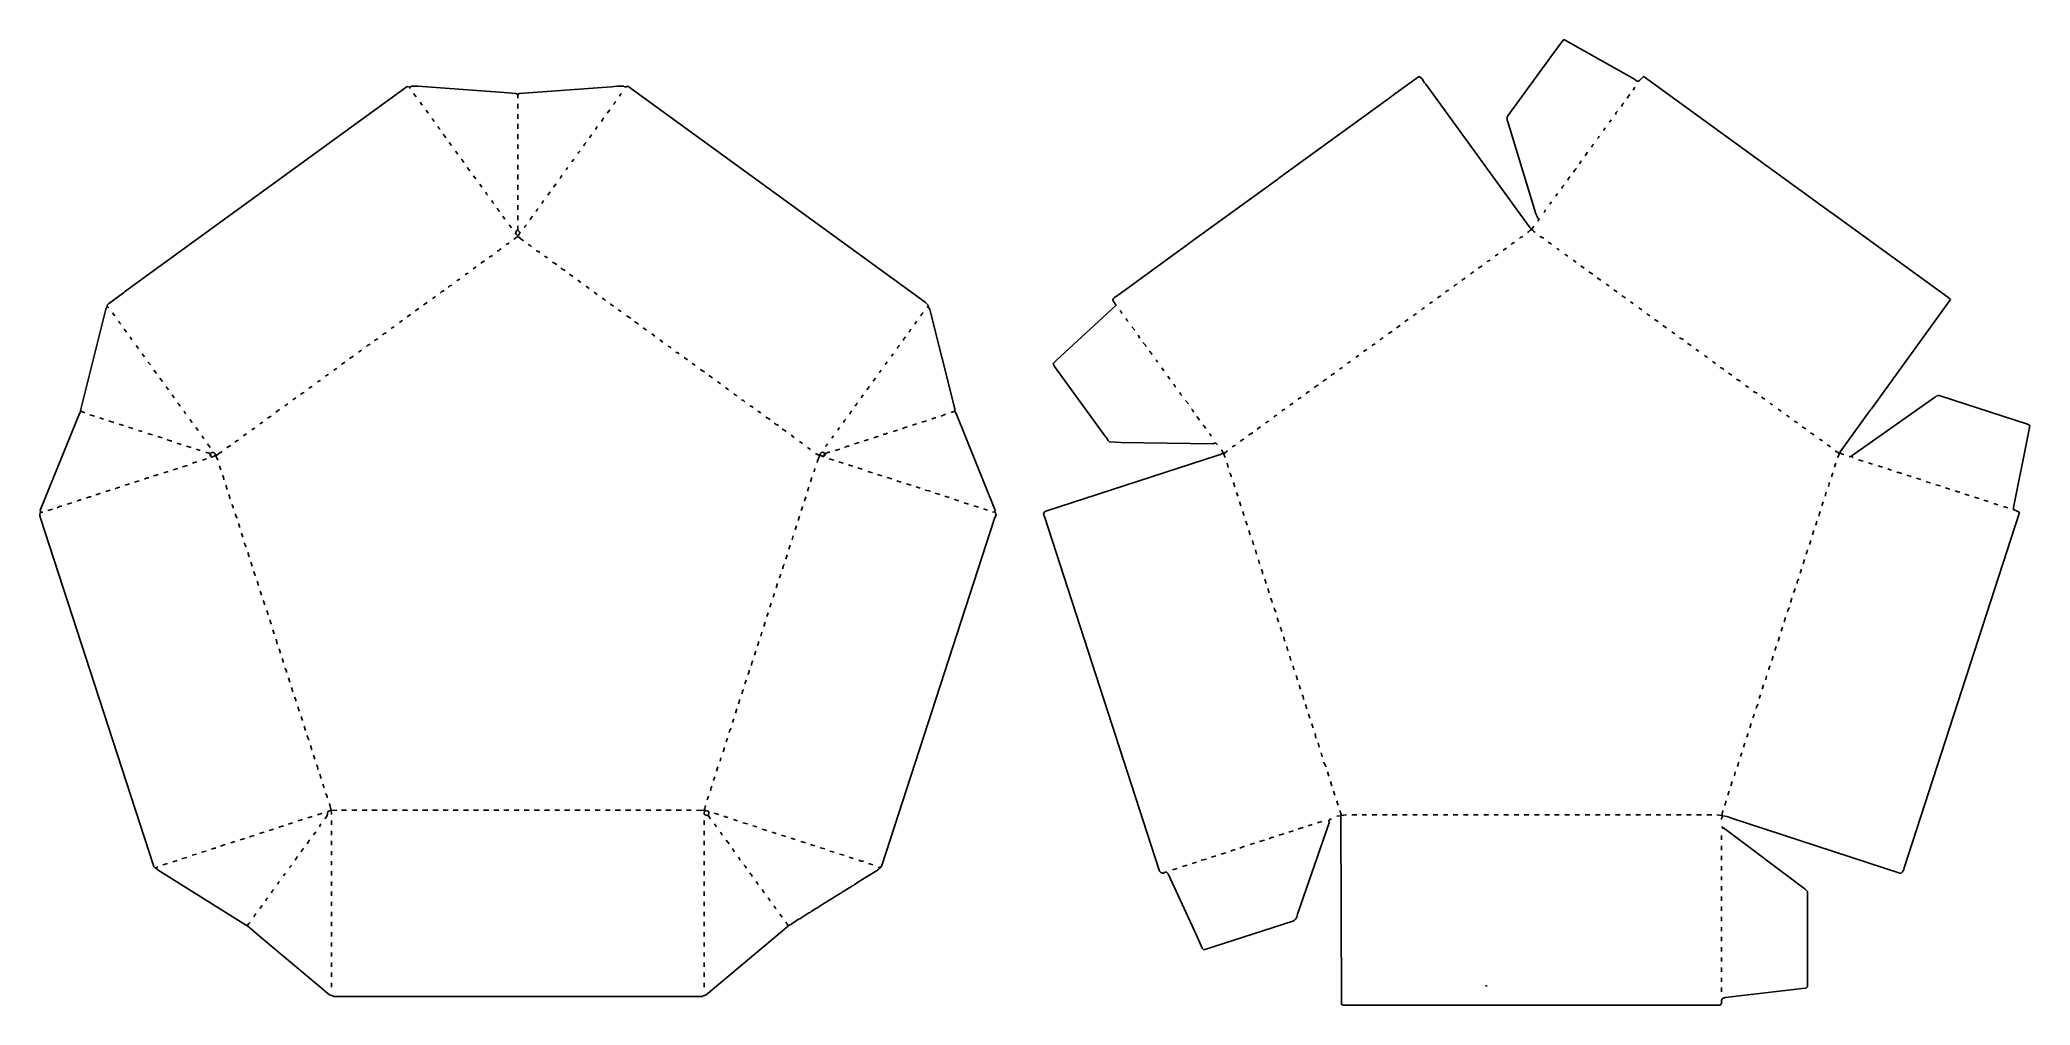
# Model space of a CAD drawing. Extents: x 536 to 5173, y 264 to 2512.
import ezdxf

# ---------------------------------------------------------------- set-up
doc = ezdxf.new("R2010")
doc.units = 0
doc.layers.get('0').update_dxf_attribs({"linetype": 'CONTINUOUS'})

msp = doc.modelspace()

# ---------------------------------------------------------------- linework, layer by layer
at = {"color": 7, "linetype": 'CONTINUOUS'}
for points in [[(4724, 1539), (4725.3, 1541.9, 0.074605), (4729, 1549), (4730, 1550), (4730.35, 1552.91), (4799, 1647, -0.150174), (4802, 1651), (4803, 1653), (4987, 1907), (4981, 1913), (4717.82, 2103.76), (4699.18, 2117.24), (4273.9, 2425.8), (4272, 2426.5), (4265.2, 2419.9), (4263, 2417, -0.4038), (4253.1, 2419.2), (4251.1, 2420.2), (4088, 2512), (4086, 2512), (4085, 2511), (4062.2, 2480.9), (3956.2, 2334.9, 0.293087), (3956.35, 2321.09), (4021.7, 2106.9, 0.069615), (4028, 2094)], [(3280, 1569), (3276, 1573), (3273, 1573), (3271.1, 1571.8), (3270, 1571), (3054.98, 1574.52), (3028, 1576), (3025, 1579, 0.077513), (3019.76, 1586.82), (2900.24, 1751.18, -0.128361), (2897, 1758), (2904, 1765), (3043, 1893), (3043, 1895), (3037.76, 1902.82), (3035.6, 1906.3, -0.141785), (3046, 1916), (3212, 2037, 0.150174), (3216, 2040), (3420.1, 2187.8, 0.118981), (3423, 2190), (3684.9, 2380.2, -0.103766), (3688, 2382), (3695.9, 2388.2, -0.103766), (3699, 2390), (3701, 2392), (3748, 2426), (3751, 2426), (3757, 2420, 0.077513), (3762.24, 2412.18), (3764.76, 2408.82), (4007.24, 2075.2), (4011, 2071), (4012, 2071, 0.108858), (4020, 2063)], [(2490, 586), (2492, 584), (2494, 584), (2497, 588), (2497.8, 589.1), (2760.7, 1397.1), (2764, 1406, 0.141693), (2761, 1413), (2762, 1417), (2761.3, 1418.1), (2670.77, 1641.85), (2668, 1647), (2667.58, 1652.94), (2665.65, 1660.91), (2665.35, 1662.09), (2609.8, 1883.9), (2606, 1891), (2606, 1894), (2599, 1901), (1906, 2404), (1903.9, 2403.2, -0.374448), (1897, 2404), (1882, 2404), (1868.03, 2402.54), (1653, 2387), (1650, 2385), (1647.15, 2386.23), (1644.89, 2387.15), (1618.03, 2389.46), (1417, 2404), (1402, 2404), (1400.1, 2402.8), (1399, 2402), (1392, 2403), (734, 1925), (731, 1923), (696, 1897), (693.35, 1893.91), (693, 1891), (692.7, 1889.1), (690, 1885), (631.65, 1652.09), (631, 1651), (631.8, 1647.9), (632, 1647), (629, 1642), (537.8, 1418.1), (537, 1417), (537.7, 1413.9), (538, 1412), (537.2, 1409.9, 0.23144), (538.3, 1398.1), (801.4, 589.2, 0.239425), (807, 583), (811.82, 578.76), (1015.85, 450.77), (1020, 449), (1047.8, 424.75), (1211.09, 288.35), (1213.91, 287.65), (1221, 284), (2079, 284, -0.125315), (2089, 288), (2271, 441, -0.083767), (2276, 445, 0.150174), (2279, 449, 0.118843), (2288.1, 453.8), (2304, 464, 0.129316), (2309.1, 466.8), (2328, 479, 0.129316), (2333.1, 481.8), (2344, 489, 0.129316), (2349.1, 491.8), (2365, 502, 0.212214), (2368, 504, 0.129316), (2373.1, 506.8), (2384.1, 513.8, 0.089283), (2389, 517), (2400.9, 524.2, 0.071864), (2408, 529, 0.129316), (2413.1, 531.8), (2421.9, 537.2, 0.071864), (2429, 542, 0.129316), (2434.1, 544.8), (2445.1, 551.8, 0.089283), (2450, 555), (2485.1, 576.8, 0.117573), (2493, 584)], [(1873, 2361), (1874.2, 2362.9, -0.125445), (1878, 2368)], [(4221, 2357, -0.142256), (4226, 2365)], [(4234, 2376, -0.086358), (4241, 2385)], [(1845, 2322), (1848, 2327, -0.212214), (1850, 2330)], [(4207, 2338, -0.173281), (4212, 2346)], [(1469, 2303, -0.113512), (1464, 2310)], [(1482, 2284, 0.079216), (1476, 2292)], [(1804, 2265, -0.173281), (1809, 2273)], [(1817, 2284), (1818.2, 2285.9, -0.125445), (1822, 2291)], [(1831, 2303), (1833.2, 2306.9, 0.103766), (1835, 2310)], [(4165, 2282, 0.084647), (4169, 2288)], [(1524, 2226, 0.122512), (1518, 2234)], [(1790, 2247, -0.17611), (1795, 2253)], [(4151, 2262), (4152.2, 2263.9, -0.125445), (4156, 2269)], [(1748, 2189), (1749.2, 2190.9, -0.125445), (1753, 2196)], [(1762, 2209), (1763, 2211, 0.162278), (1766, 2215)], [(4096, 2185, -0.173281), (4101, 2193)], [(4109, 2204, -0.086358), (4116, 2213)], [(1580, 2150, -0.113512), (1575, 2157)], [(1594, 2131, -0.113512), (1589, 2138)], [(1706, 2131), (1708, 2135, 0.184026), (1710, 2138)], [(4082, 2166, -0.186446), (4087, 2174)], [(1607, 2112, 0.079216), (1601, 2120)], [(1679, 2093, -0.186446), (1684, 2101)], [(1692, 2112), (1693.2, 2113.9, -0.141349), (1697, 2119)], [(4026, 2090, 0.120666), (4028, 2094), (4030, 2096)], [(4040, 2110, 0.084647), (4044, 2116)], [(1641, 2047, -0.070414), (1650, 2054), (1650, 2056, 0.136482), (1655, 2063), (1650, 2069), (1650, 2079)], [(1665, 2075, -0.17611), (1670, 2081)], [(3983, 2049, -0.154528), (3991, 2054)], [(4002, 2063), (4004.1, 2064.8, 0.063415), (4011, 2071)], [(1602, 2020, 0.137666), (1608.1, 2023.7), (1611, 2025)], [(1623, 2035), (1626, 2037, 0.120666), (1630, 2039)], [(1682, 2030, 0.16226), (1674, 2035)], [(1701, 2017), (1697.85, 2018.77, 0.108522), (1693, 2021)], [(3908, 1995, -0.074103), (3915, 1999)], [(3964, 2035, -0.154528), (3972, 2040)], [(4076, 2023, -0.09779), (4070, 2027)], [(1508, 1951, -0.080376), (1515, 1955)], [(1527, 1965, -0.074103), (1534, 1969)], [(1760, 1975, -0.114473), (1750, 1981)], [(3869, 1966, -0.072465), (3877, 1972)], [(3887, 1980), (3891.1, 1982.8, 0.089283), (3896, 1986)], [(1469, 1922, -0.144236), (1478, 1928)], [(1488, 1936, -0.154528), (1496, 1941)], [(1854, 1905, 0.16226), (1846, 1910)], [(3811, 1924, -0.167313), (3819, 1929)], [(3830, 1938), (3833, 1940, -0.216752), (3838, 1943)], [(4192, 1938, 0.113512), (4185, 1943)], [(725, 1850, -0.113512), (720, 1857)], [(1374, 1854), (1377, 1856, -0.120666), (1381, 1858)], [(1931, 1850, -0.071762), (1922, 1856)], [(2575, 1850), (2576, 1853, 0.162278), (2579, 1857)], [(2588, 1869), (2591.8, 1874.1, -0.118981), (2594, 1877)], [(2603, 1889, -0.184026), (2606, 1891)], [(3058, 1875, -0.113512), (3053, 1882)], [(3072, 1856, -0.182228), (3067, 1863)], [(3716, 1855), (3717, 1856), (3721.1, 1858.8, 0.118981), (3724, 1861)], [(3736, 1870, -0.074103), (3743, 1874)], [(3755, 1884), (3756, 1884), (3758, 1886, -0.120666), (3762, 1888)], [(738, 1831, 0.079216), (732, 1839)], [(751, 1813, 0.113512), (746, 1820)], [(1316, 1811, -0.154528), (1324, 1816)], [(1335, 1825, -0.112713), (1343, 1830)], [(1355, 1840), (1357, 1841, -0.15463), (1362, 1844)], [(2548, 1812, -0.173281), (2553, 1820)], [(2561, 1831), (2562.2, 1832.9, -0.125445), (2566, 1838)], [(3658, 1813), (3661, 1815, -0.216752), (3666, 1818)], [(3677, 1827, -0.106997), (3687, 1833)], [(1297, 1798), (1300, 1800, -0.079147), (1306, 1803)], [(2007, 1794, 0.113512), (2000, 1799)], [(2026, 1781), (2022.85, 1782.77, 0.108522), (2018, 1785)], [(2534, 1793, -0.173281), (2539, 1801)], [(3113, 1798, 0.128393), (3106, 1807)], [(3127, 1779, 0.079216), (3121, 1787)], [(3140, 1761, 0.09779), (3136, 1767)], [(3583, 1759, -0.074103), (3590, 1763)], [(1183, 1715, -0.080376), (1190, 1719)], [(1202, 1729), (1205, 1731, -0.120666), (1209, 1733)], [(2492, 1737, 0.084647), (2496, 1743)], [(3525, 1716, -0.144236), (3534, 1722)], [(3544, 1730, -0.115932), (3549.9, 1734.2), (3552, 1736)], [(3564, 1745, -0.074103), (3571, 1749)], [(4459, 1744, 0.16226), (4451, 1749)], [(1144, 1686, -0.154528), (1152, 1691)], [(1163, 1700, -0.154528), (1171, 1705)], [(2179, 1669, 0.16226), (2171, 1674)], [(3183, 1703, -0.113512), (3178, 1710)], [(3197, 1684, -0.182228), (3192, 1691)], [(3486, 1688, -0.154528), (3494, 1693)], [(3505, 1702, -0.106997), (3515, 1708)], [(4757, 1542), (4758, 1544), (4950, 1679), (4952, 1680, -0.114561), (4956.9, 1683.2), (4958, 1684), (4962, 1684), (4963.1, 1683.3), (5166.85, 1616.77), (5172, 1614)], [(685, 1629, -0.079147), (676, 1632)], [(709, 1621), (706.9, 1621.7, 0.069968), (697, 1624)], [(863, 1659, 0.079216), (857, 1667)], [(876, 1641, 0.09779), (872, 1647)], [(2198, 1656), (2194.85, 1657.77, 0.108522), (2190, 1660)], [(2409, 1621, -0.173281), (2414, 1629)], [(2423, 1640, -0.173281), (2428, 1648)], [(2436, 1659), (2437.2, 1660.9, -0.125445), (2441, 1666)], [(2614, 1629, -0.109251), (2624, 1632)], [(3224, 1645, 0.133012), (3219.8, 1651.9), (3219, 1653)], [(3238, 1626, 0.128393), (3231, 1635)], [(3392, 1620, -0.074103), (3399, 1624)], [(3411, 1634, -0.074103), (3418, 1638)], [(3430, 1648), (3433, 1650, -0.120666), (3437, 1652)], [(4573, 1662, -0.09779), (4567, 1666)], [(4631, 1619, 0.16226), (4623, 1624)], [(844, 1578, -0.138732), (833, 1581)], [(919, 1583, -0.113512), (914, 1590)], [(991, 1575, -0.154528), (999, 1580)], [(1030, 1604), (1033, 1606, -0.120666), (1037, 1608)], [(2257, 1614, -0.114473), (2247, 1620)], [(2457, 1578, -0.084895), (2467, 1581)], [(2479, 1585, -0.125359), (2490, 1588)], [(2501, 1593, 0.098611), (2511, 1596)], [(2546, 1606, -0.168817), (2557, 1610)], [(3252, 1607, 0.079216), (3246, 1615)], [(3265, 1589, 0.09779), (3261, 1595)], [(3333, 1577, -0.112713), (3341, 1582)], [(4456, 705, -0.065022), (4476.9, 699.7), (4872, 571, 0.226907), (4879.7, 584.1), (5148, 1411), (5142.69, 1414.54), (5135.8, 1417.6), (5134, 1418), (5134, 1423), (5168.38, 1592.92), (5172, 1614), (5173, 1615)], [(910, 1556, -0.079147), (901, 1559)], [(923, 1551, -0.098611), (933, 1548), (934, 1547, -0.205258), (935, 1543), (935, 1542), (937, 1540, -0.068487), (946, 1544), (947.9, 1544.3), (956, 1550), (957, 1551, 0.120666), (961, 1553)], [(951, 1533), (948.77, 1538.85), (947.23, 1541.15, -0.092595), (946, 1544, 0.724709), (933, 1548)], [(972, 1562), (975, 1564, -0.079147), (981, 1567)], [(2366, 1547, -0.340414), (2363, 1542), (2362, 1541), (2357.15, 1543.23), (2354, 1545), (2353, 1544), (2343, 1549)], [(2347, 1528, -0.093976), (2352.7, 1542.1), (2353, 1544), (2354, 1545, -0.595456), (2362, 1551), (2365, 1549), (2368, 1549, -0.085094), (2377, 1552)], [(2367, 1565, 0.084647), (2371, 1571)], [(2411, 1562, -0.217001), (2422, 1566)], [(3303, 1555), (3295.9, 1549.3), (3294, 1549), (3293, 1550), (3289, 1548, -0.106563), (3278.9, 1544.3), (2880.1, 1414.7, 0.516599), (2876.7, 1401.9), (3144.3, 578.1, 0.617925), (3158, 574), (3161, 574), (3165, 570), (3229.8, 428.9), (3230.8, 426.9), (3244, 397), (3248, 393), (3455.1, 459.7, 0.286382), (3465.3, 472.9), (3466.3, 475.9), (3540, 689), (3539.5, 694, -0.144944), (3545, 698)], [(3298, 1539), (3294, 1549), (3293, 1550, 0.079116), (3289, 1557)], [(4739, 1546), (4735.15, 1547.23), (4732.85, 1548.77, 0.092595), (4730, 1550), (4729, 1549), (4719, 1555)], [(4761, 1539), (4757, 1542, -0.139258), (4751, 1542)], [(780, 1489, -0.109251), (790, 1492)], [(801, 1497, 0.138732), (812, 1500)], [(965, 1487, 0.138732), (962, 1498)], [(2521, 1490, -0.100044), (2510, 1493)], [(3312, 1494, 0.188499), (3308, 1504)], [(4829, 1517, -0.084719), (4819, 1520)], [(4850, 1510, -0.079147), (4841, 1513)], [(4874, 1502), (4871.9, 1502.7, 0.069968), (4862, 1505)], [(623, 1438, -0.109251), (633, 1441)], [(645, 1445, -0.125359), (656, 1448)], [(667, 1453, 0.084719), (677, 1456)], [(712, 1466, -0.168817), (723, 1470)], [(2318, 1438, -0.084719), (2321, 1448)], [(2587, 1468, -0.079147), (2578, 1471)], [(2677, 1439, -0.084719), (2667, 1442)], [(4703, 1472), (4703.7, 1475.1, 0.081399), (4705, 1481)], [(4986, 1466, -0.084719), (4976, 1469)], [(5009, 1459, -0.138732), (4998, 1462)], [(577, 1422, -0.217001), (588, 1426)], [(987, 1421, 0.079147), (984, 1430)], [(996, 1398, -0.126966), (992, 1408)], [(2310, 1416, 0.085094), (2313, 1425)], [(2744, 1417, -0.079147), (2735, 1420)], [(3334, 1427, 0.079147), (3331, 1436)], [(3342, 1404, -0.109251), (3339, 1414)], [(4681, 1403, -0.112445), (4684, 1414)], [(2296, 1371, -0.079147), (2299, 1380)], [(4659, 1337, -0.079147), (4662, 1346)], [(4673, 1382, 0.085094), (4676, 1391)], [(1017, 1331), (1015.7, 1333.9, 0.121479), (1012, 1341)], [(4651, 1314, 0.084895), (4654, 1324)], [(1038, 1264, 0.126706), (1034, 1274)], [(2259, 1259, 0.085094), (2262, 1268)], [(2267, 1280, -0.207396), (2271, 1291)], [(3385, 1268, 0.138732), (3382, 1279)], [(4630, 1246, -0.207396), (4634, 1257)], [(1060, 1196, 0.084719), (1057, 1206)], [(2245, 1214, -0.079147), (2248, 1223)], [(3407, 1202, 0.126706), (3403, 1212)], [(4622, 1225, 0.085094), (4625, 1234)], [(2237, 1191, 0.085094), (2240, 1200)], [(3416, 1179, -0.126966), (3412, 1189)], [(4608, 1180, -0.142815), (4612, 1190)], [(1082, 1129, 0.079147), (1079, 1138)], [(3429, 1134, 0.098611), (3426, 1144)], [(3437, 1112, -0.109251), (3434, 1122)], [(4578, 1090, 0.085094), (4581, 1099)], [(1111, 1039, 0.188499), (1107, 1049)], [(2186, 1034, 0.109251), (2189, 1044)], [(2194, 1055, -0.112445), (2197, 1066)], [(3458, 1045), (3457.3, 1048.1, -0.081399), (3456, 1054)], [(4564, 1045, -0.079147), (4567, 1054)], [(1133, 972, 0.079147), (1130, 981)], [(2172, 989, -0.15304), (2176, 999)], [(3480, 976, 0.138732), (3477, 987)], [(1141, 949, -0.109251), (1138, 959)], [(2150, 922, -0.079147), (2153, 931)], [(4527, 933, 0.085094), (4530, 942)], [(4535, 955, -0.171859), (4539, 965)], [(1163, 881, 0.092618), (1158, 892)], [(2142, 899), (2143.3, 901.9, -0.131676), (2147, 909)], [(3502, 910, 0.079147), (3499, 919)], [(4513, 888, -0.079147), (4516, 897)], [(4505, 865, 0.085094), (4508, 874)], [(1184, 813, 0.138732), (1181, 824)], [(1192, 792, -0.109251), (1189, 802)], [(3532, 819, 0.092618), (3527, 830)], [(1206, 747, 0.126706), (1202, 757)], [(2091, 742, 0.085094), (2094, 751)], [(2099, 763, -0.112445), (2102, 774)], [(3553, 753, 0.079147), (3550, 762)], [(1161, 700, -0.109251), (1171, 703)], [(1183, 708, 0.098611), (1193, 711)], [(1201, 698), (1202.2, 699.9), (1205.55, 705.04), (1207, 715, -0.155754), (1215, 717), (1228, 718)], [(2099, 698), (2094, 705), (2095, 714, 0.237554), (2085, 717), (2066, 718)], [(2094, 705, -0.105884), (2084, 709), (2085, 717, -0.110289), (2087, 729)], [(2139, 701, -0.079147), (2130, 704)], [(3561, 730, -0.109251), (3558, 740)], [(3565, 717), (3565.7, 714.9, -0.06624), (3568, 706), (3567, 705), (3567.35, 702.09), (3568.5, 268, 0.271399), (3572, 264), (4451, 264), (4454.2, 268.9), (4454.5, 270, -0.541795), (4462.05, 281.57), (4648.95, 303.44, 0.17676), (4654, 307), (4654, 529), (4649, 534), (4458.8, 676.6), (4457, 677), (4455, 680)], [(4454, 696, -0.122524), (4456, 705), (4455, 706), (4457, 717)], [(4462, 729, -0.112445), (4465, 740)], [(1025, 655, -0.168817), (1036, 659)], [(1093, 678, -0.125359), (1104, 681)], [(1116, 686, 0.079147), (1125, 689)], [(1188, 679, -0.165523), (1192, 686)], [(2127, 660, -0.113512), (2122, 667)], [(2296, 650, -0.079147), (2287, 653)], [(3400, 651, -0.196712), (3411, 655)], [(3468, 674, -0.125359), (3479, 677)], [(3491, 682, 0.079147), (3500, 685)], [(936, 627, -0.109251), (946, 630)], [(1131, 602, 0.114561), (1134.2, 606.9), (1137, 610)], [(1145, 621, -0.079131), (1151, 629)], [(1159, 640), (1163, 646, -0.212214), (1165, 649)], [(2154, 621, 0.116472), (2149, 629)], [(2431, 606, -0.079147), (2422, 609)], [(3311, 623, -0.109251), (3321, 626)], [(1118, 584, -0.078171), (1123, 590)], [(2182, 583, 0.122512), (2176, 591)], [(2196, 564, 0.079216), (2190, 572)], [(2455, 599, -0.138732), (2444, 602)], [(1063, 507, -0.153718), (1067, 514)], [(1076, 526), (1077.2, 527.9, -0.125445), (1081, 533)], [(1035, 470), (1036.2, 471.9, 0.103766), (1038, 475), (1040, 477)], [(2252, 488, -0.113512), (2247, 495)], [(1020, 449, -0.110184), (1026, 457)], [(2279, 449, 0.116472), (2274, 457)]]:
    msp.add_lwpolyline(points, format="xyb", dxfattribs=at)
for points in [[(1399, 2399), (1398, 2400), (1398, 2402)], [(1413, 2379), (1407, 2387)], [(1427, 2360), (1422, 2367)], [(1650, 2376), (1650, 2385)], [(1887, 2381), (1891, 2387)], [(4248, 2395), (4252, 2402)], [(1441, 2341), (1436, 2348)], [(1455, 2322), (1450, 2329)], [(1650, 2352), (1650, 2363)], [(1650, 2328), (1650, 2339)], [(1858, 2341), (1864, 2349)], [(4193, 2320), (4197, 2326)], [(1495, 2266), (1490, 2273)], [(1650, 2305), (1650, 2316)], [(1650, 2281), (1650, 2292)], [(4179, 2301), (4183, 2307)], [(1510, 2246), (1505, 2253)], [(1650, 2258), (1650, 2268)], [(1650, 2234), (1650, 2245)], [(1776, 2228), (1780, 2234)], [(4123, 2223), (4127, 2230)], [(4136, 2242), (4142, 2250)], [(1538, 2207), (1532, 2215)], [(1552, 2188), (1547, 2195)], [(1650, 2210), (1650, 2221)], [(1650, 2187), (1650, 2198)], [(1566, 2169), (1561, 2176)], [(1650, 2163), (1650, 2174)], [(1650, 2139), (1650, 2150)], [(1720, 2150), (1725, 2158)], [(1733, 2169), (1739, 2177)], [(4054, 2129), (4058, 2135)], [(4068, 2148), (4072, 2154)], [(1620, 2094), (1615, 2101)], [(1650, 2116), (1650, 2127)], [(1650, 2092), (1650, 2103)], [(1635, 2074), (1630, 2081)], [(1650, 2056), (1649, 2056), (1645, 2060), (1645, 2061), (1643, 2062)], [(1663, 2044), (1650, 2054)], [(4012, 2071), (4017, 2078)], [(4040, 2050), (4031, 2054)], [(4058, 2036), (4050, 2041)], [(1564, 1992), (1572, 1997)], [(1583, 2006), (1591, 2010)], [(1719, 2004), (1712, 2008)], [(1741, 1989), (1739.1, 1989.3), (1732.1, 1993.3), (1731, 1994)], [(3927, 2009), (3934, 2013)], [(3945, 2022), (3953, 2027)], [(4096, 2008), (4089, 2013)], [(4115, 1994), (4108, 1999)], [(1546, 1979), (1553, 1983)], [(1778, 1961), (1770, 1966)], [(1797, 1947), (1790, 1952)], [(3849, 1952), (3857, 1957)], [(4134, 1980), (4126, 1986)], [(4154, 1966), (4145, 1972)], [(4173, 1952), (4164, 1958)], [(1451, 1910), (1458, 1914)], [(1816, 1933), (1809, 1938)], [(1835, 1919), (1828, 1924)], [(3774, 1898), (3781, 1902)], [(3792, 1911), (3800, 1916)], [(4211, 1925), (4203, 1930)], [(4230, 1911), (4222, 1916)], [(4248, 1898), (4242, 1902)], [(697, 1888), (694, 1891), (693, 1891)], [(711, 1869), (706, 1876)], [(1392, 1867), (1400, 1872)], [(1411, 1881), (1419, 1886)], [(1430, 1895), (1439, 1900)], [(1873, 1892), (1865, 1897)], [(1891, 1879), (1884, 1883)], [(1913, 1864), (1903, 1869)], [(4268, 1883), (4261, 1888)], [(4287, 1869), (4280, 1874)], [(4306, 1856), (4298, 1861)], [(1950, 1836), (1942, 1841)], [(1969, 1822), (1962, 1827)], [(1988, 1808), (1981, 1813)], [(3087, 1836), (3080, 1844)], [(3099, 1817), (3095, 1824)], [(3697, 1841), (3705, 1847)], [(4326, 1841), (4317, 1847)], [(4345, 1827), (4338, 1832)], [(4365, 1814), (4356, 1818)], [(766, 1793), (761, 1800)], [(780, 1774), (775, 1781)], [(794, 1755), (788, 1762)], [(1258, 1770), (1267, 1775)], [(1279, 1785), (1286, 1789)], [(2045, 1767), (2037, 1772)], [(2506, 1756), (2510, 1762)], [(2520, 1775), (2524, 1781)], [(3602, 1773), (3609, 1777)], [(3620, 1786), (3628, 1791)], [(3639, 1800), (3647, 1804)], [(4383, 1800), (4375, 1805)], [(4401, 1787), (4394, 1791)], [(4421, 1772), (4414, 1777)], [(4440, 1758), (4433, 1763)], [(808, 1735), (802, 1743)], [(822, 1716), (816, 1724)], [(1221, 1743), (1228, 1747)], [(1239, 1756), (1247, 1761)], [(2063, 1754), (2056, 1758)], [(2085, 1739), (2075, 1744)], [(2103, 1725), (2095, 1730)], [(2122, 1711), (2115, 1716)], [(2478, 1717), (2483, 1724)], [(3155, 1741), (3150, 1748)], [(3169, 1722), (3164, 1729)], [(4478, 1731), (4470, 1736)], [(4498, 1717), (4489, 1722)], [(836, 1697), (831, 1704)], [(849, 1678), (845, 1685)], [(1126, 1674), (1133, 1678)], [(2141, 1697), (2134, 1702)], [(2160, 1683), (2153, 1688)], [(2450, 1678), (2454, 1685)], [(2463, 1697), (2469, 1705)], [(3212, 1664), (3205, 1672)], [(3467, 1675), (3475, 1679)], [(4517, 1702), (4510, 1707)], [(4537, 1689), (4528, 1693)], [(4555, 1675), (4547, 1680)], [(641, 1643), (632, 1647)], [(664, 1636), (653, 1639)], [(891, 1621), (886, 1628)], [(1067, 1631), (1075, 1636)], [(1086, 1645), (1095, 1651)], [(1107, 1660), (1114, 1664)], [(2216, 1643), (2209, 1647)], [(2238, 1628), (2236.1, 1628.3), (2229.1, 1632.3), (2228, 1633)], [(2591, 1622), (2602, 1625)], [(2636, 1636), (2646, 1640)], [(2659, 1644), (2668, 1647)], [(3448, 1661), (3456, 1666)], [(4593, 1647), (4586, 1652)], [(4612, 1633), (4605, 1638)], [(731, 1614), (721, 1617)], [(753, 1607), (743, 1610)], [(775, 1600), (766, 1602)], [(799, 1592), (788, 1595)], [(821, 1585), (811, 1588)], [(905, 1602), (900, 1609)], [(1011, 1590), (1016, 1594), (1018, 1594)], [(1049, 1618), (1056, 1622)], [(2275, 1600), (2266, 1606)], [(2294, 1586), (2287, 1591)], [(2313, 1572), (2306, 1577)], [(2381, 1584), (2385, 1590)], [(2395, 1603), (2399, 1609)], [(2524, 1600), (2534, 1603)], [(2569, 1615), (2579, 1618)], [(3352, 1591), (3361.1, 1596.8), (3362, 1597)], [(3372, 1605), (3380, 1611)], [(4650, 1606), (4642, 1611)], [(4670, 1592), (4661, 1597)], [(4689, 1578), (4682, 1582)], [(866, 1570), (856, 1573)], [(889, 1563), (878, 1566)], [(915, 1533), (925, 1536)], [(933, 1563), (927, 1571)], [(2332, 1558), (2325, 1563)], [(2386, 1533), (2375, 1536)], [(2389, 1556), (2400, 1559)], [(2434, 1571), (2445, 1574)], [(3314, 1564), (3322, 1568)], [(4708, 1564), (4700, 1569)], [(4784, 1531), (4773, 1534)], [(757, 1482), (768, 1485)], [(825, 1504), (835, 1507)], [(847, 1511), (858, 1514)], [(869, 1518), (880, 1521)], [(892, 1526), (902, 1529)], [(958, 1511), (955, 1520)], [(2332, 1483), (2335, 1493)], [(2340, 1506), (2342, 1514)], [(2408, 1526), (2398, 1529)], [(2430, 1519), (2420, 1522)], [(2452, 1512), (2442, 1515)], [(2476, 1504), (2465, 1507)], [(2498, 1497), (2488, 1500)], [(2543, 1482), (2533, 1485)], [(3305, 1516), (3302, 1526)], [(4710, 1494), (4713, 1504)], [(4717, 1517), (4720, 1526)], [(4806, 1524), (4796, 1527)], [(4896, 1495), (4886, 1498)], [(4918, 1488), (4908, 1491)], [(690, 1460), (700, 1463)], [(735, 1475), (745, 1478)], [(973, 1465), (970, 1475)], [(980, 1443), (977, 1453)], [(2325, 1461), (2328, 1470)], [(2566, 1475), (2555, 1478)], [(2611, 1461), (2599, 1463)], [(2633, 1453), (2622, 1456)], [(2655, 1446), (2645, 1449)], [(3320, 1471), (3317, 1481)], [(3327, 1449), (3324, 1458)], [(4695, 1449), (4698, 1459)], [(4941, 1480), (4931, 1483)], [(4964, 1473), (4953, 1476)], [(5031, 1451), (5021, 1454)], [(5054, 1444), (5043, 1447)], [(5075, 1437), (5065, 1440)], [(538, 1412), (543, 1412)], [(555, 1416), (566, 1419)], [(600, 1431), (611, 1434)], [(2303, 1393), (2306, 1403)], [(2700, 1431), (2690, 1434)], [(2723, 1424), (2712, 1427)], [(2756, 1412), (2761, 1413)], [(4688, 1427), (4691, 1436)], [(5098, 1429), (5088, 1432)], [(5121, 1422), (5111, 1425)], [(1002, 1376), (999, 1386)], [(1009, 1354), (1006, 1363)], [(2289, 1348), (2291, 1357)], [(3349, 1382), (3346, 1391)], [(3356, 1359), (3353, 1369)], [(3364, 1336), (3361, 1346)], [(4666, 1359), (4669, 1369)], [(1024, 1308), (1021, 1318)], [(2274, 1303), (2277, 1313)], [(2281, 1326), (2284, 1335)], [(3371, 1314), (3368, 1324)], [(3378, 1292), (3375, 1301)], [(4644, 1292), (4647, 1302)], [(1031, 1286), (1028, 1296)], [(3393, 1246), (3390, 1256)], [(4637, 1270), (4640, 1279)], [(1046, 1241), (1043, 1251)], [(1053, 1219), (1050, 1228)], [(2252, 1236), (2255, 1246)], [(3400, 1224), (3397, 1234)], [(4615, 1202), (4618, 1212)], [(1068, 1173), (1065, 1183)], [(1075, 1151), (1072, 1161)], [(2230, 1169), (2233, 1178)], [(3422, 1157), (3419, 1166)], [(4600, 1157), (4603, 1167)], [(1089, 1105), (1087, 1116)], [(2216, 1123), (2218, 1133)], [(2223, 1146), (2226, 1156)], [(4586, 1112), (4589, 1122)], [(4593, 1135), (4596, 1144)], [(1097, 1084), (1094, 1094)], [(1104, 1062), (1101, 1071)], [(2201, 1079), (2204, 1088)], [(2208, 1101), (2211, 1111)], [(3444, 1089), (3441, 1099)], [(3451, 1067), (3448, 1077)], [(4571, 1067), (4574, 1077)], [(1119, 1016), (1116, 1026)], [(2179, 1012), (2182, 1021)], [(3466, 1022), (3463, 1032)], [(4557, 1022), (4559, 1031)], [(1126, 994), (1123, 1004)], [(2164, 966), (2167, 976)], [(3473, 1000), (3470, 1009)], [(4542, 978), (4545, 987)], [(4549, 1000), (4552, 1010)], [(1148, 927), (1145, 936)], [(2157, 944), (2160, 954)], [(3488, 954), (3485, 964)], [(3495, 932), (3492, 942)], [(1155, 904), (1152, 914)], [(2135, 877), (2138, 886)], [(3509, 886), (3507, 897)], [(4520, 910), (4523, 920)], [(1170, 859), (1167, 869)], [(1177, 837), (1174, 846)], [(2121, 832), (2123, 840)], [(2128, 854), (2131, 864)], [(3517, 865), (3514, 875)], [(3524, 842), (3521, 852)], [(4498, 843), (4501, 852)], [(2106, 787), (2109, 796)], [(2113, 809), (2116, 819)], [(3539, 797), (3536, 807)], [(4484, 798), (4486, 807)], [(4491, 820), (4494, 830)], [(1199, 770), (1196, 779)], [(3546, 775), (3543, 785)], [(4469, 753), (4472, 762)], [(4476, 775), (4479, 785)], [(1138, 693), (1148, 696)], [(1216, 708), (1215, 717), (1211, 734)], [(1239, 718), (1251, 718)], [(1263, 718), (1275, 718)], [(1287, 718), (1299, 718)], [(1310, 718), (1322, 718)], [(1334, 718), (1346, 718)], [(1358, 718), (1369, 718)], [(1381, 718), (1393, 718)], [(1405, 718), (1417, 718)], [(1428, 718), (1440, 718)], [(1452, 718), (1464, 718)], [(1476, 718), (1488, 718)], [(1499, 718), (1511, 718)], [(1523, 718), (1535, 718)], [(1547, 718), (1558, 718)], [(1570, 718), (1582, 718)], [(1594, 718), (1606, 718)], [(1617, 718), (1629, 718)], [(1641, 718), (1653, 718)], [(1665, 718), (1676, 718)], [(1688, 718), (1700, 718)], [(1712, 718), (1724, 718)], [(1736, 718), (1747, 718)], [(1759, 718), (1771, 718)], [(1783, 718), (1795, 718)], [(1806, 718), (1818, 718)], [(1830, 718), (1842, 718)], [(1854, 718), (1865, 718)], [(1877, 718), (1889, 718)], [(1901, 718), (1913, 718)], [(1925, 718), (1936, 718)], [(1948, 718), (1960, 718)], [(1972, 718), (1984, 718)], [(1995, 718), (2007, 718)], [(2019, 718), (2031, 718)], [(2043, 718), (2054, 718)], [(2118, 708), (2107, 711)], [(2162, 693), (2152, 696)], [(3558, 704), (3567, 705), (3568, 706), (3580, 707)], [(3593, 707), (3604, 707)], [(3617, 707), (3627, 707)], [(3640, 707), (3651, 707)], [(3664, 707), (3675, 707)], [(3687, 707), (3698, 707)], [(3711, 707), (3722, 707)], [(3735, 707), (3745, 707)], [(3758, 707), (3769, 707)], [(3782, 707), (3793, 707)], [(3806, 707), (3816, 707)], [(3829, 707), (3840, 707)], [(3853, 707), (3864, 707)], [(3876, 707), (3887, 707)], [(3900, 707), (3911, 707)], [(3924, 707), (3934, 707)], [(3947, 707), (3958, 707)], [(3971, 707), (3982, 707)], [(3994, 707), (4005, 707)], [(4018, 707), (4029, 707)], [(4042, 707), (4053, 707)], [(4065, 707), (4076, 707)], [(4089, 707), (4100, 707)], [(4113, 707), (4123, 707)], [(4136, 707), (4147, 707)], [(4160, 707), (4171, 707)], [(4183, 707), (4194, 707)], [(4207, 707), (4218, 707)], [(4231, 707), (4242, 707)], [(4254, 707), (4265, 707)], [(4278, 707), (4289, 707)], [(4302, 707), (4312, 707)], [(4325, 707), (4336, 707)], [(4349, 707), (4360, 707)], [(4372, 707), (4383, 707)], [(4396, 707), (4407, 707)], [(4420, 707), (4431, 707)], [(4455, 706), (4443, 707)], [(1003, 649), (1014, 652)], [(1048, 664), (1059, 667)], [(1071, 671), (1081, 674)], [(1174, 661), (1179, 668)], [(1216, 684), (1216, 694)], [(1216, 660), (1216, 670)], [(2084, 684), (2084, 694)], [(2084, 660), (2084, 670)], [(2113, 679), (2108, 686)], [(2185, 686), (2174, 689)], [(2207, 679), (2197, 682)], [(2230, 671), (2219, 674)], [(2252, 664), (2242, 667)], [(2274, 657), (2264, 660)], [(3423, 660), (3434, 663)], [(3446, 667), (3456, 670)], [(3513, 689), (3523, 692)], [(4454, 649), (4454, 659)], [(4456, 675), (4457, 677)], [(867, 606), (868, 605.5), (879, 608)], [(891, 613), (901, 616)], [(913, 620), (924, 623)], [(957, 634), (968, 638)], [(981, 642), (991, 645)], [(1216, 637), (1216, 647)], [(1216, 613), (1216, 623)], [(2084, 637), (2084, 647)], [(2084, 613), (2084, 623)], [(2142, 640), (2135, 648)], [(2168, 602), (2164, 609)], [(2320, 642), (2309, 645)], [(2342, 635), (2332, 638)], [(2365, 628), (2355.09, 630.35), (2354, 631)], [(2387, 620), (2377, 623)], [(2410, 613), (2399, 616)], [(3242, 602), (3254, 604)], [(3266, 609), (3276, 612)], [(3288, 616), (3299, 619)], [(3332, 630), (3343, 634)], [(3356, 638), (3366, 641)], [(3378, 645), (3389, 648)], [(4454, 625), (4454, 635)], [(4454, 602), (4454, 612)], [(807, 583), (811, 586)], [(823, 591), (834, 594)], [(846, 598), (856, 601)], [(1104, 565), (1108, 571)], [(1216, 590), (1216, 599)], [(1216, 566), (1216, 576)], [(2084, 590), (2084, 599)], [(2084, 566), (2084, 576)], [(2477, 591), (2467, 594)], [(3175, 579), (3186, 582)], [(3198, 587), (3209, 590)], [(3221, 594), (3231, 597)], [(4454, 578), (4454, 588)], [(4454, 555), (4454, 564)], [(1090, 546), (1094, 552)], [(1216, 542), (1216, 552)], [(1216, 519), (1216, 529)], [(2084, 542), (2084, 552)], [(2084, 519), (2084, 529)], [(2210, 545), (2205, 552)], [(2224, 526), (2219, 533)], [(2238, 507), (2233, 514)], [(4454, 531), (4454, 541)], [(4454, 507), (4454, 517)], [(1049, 489), (1054, 496)], [(1216, 495), (1216, 505)], [(1216, 471), (1216, 481)], [(2084, 495), (2084, 505)], [(2084, 471), (2084, 481)], [(2266, 469), (2260, 476)], [(4454, 484), (4454, 494)], [(4454, 460), (4454, 470)], [(1216, 448), (1216, 458)], [(1216, 424), (1216, 434)], [(2084, 448), (2084, 458)], [(2084, 424), (2084, 434)], [(4454, 436), (4454, 446)], [(4454, 413), (4454, 423)], [(1216, 401), (1216, 410)], [(1216, 377), (1216, 387)], [(2084, 401), (2084, 410)], [(2084, 377), (2084, 387)], [(4454, 389), (4454, 399)], [(4454, 366), (4454, 375)], [(1216, 353), (1216, 363)], [(1216, 330), (1216, 340)], [(2084, 353), (2084, 363)], [(2084, 330), (2084, 340)], [(4454, 342), (4454, 352)], [(4454, 318), (4454, 328)], [(1216, 306), (1216, 316)], [(2084, 306), (2084, 316)], [(3904, 309), (3908, 309)], [(4454, 295), (4454, 305)]]:
    msp.add_lwpolyline(points, dxfattribs=at)
at = {"color": 119, "linetype": 'CONTINUOUS'}
msp.add_lwpolyline([(1645, 2061, -0.366584), (1650, 2069)], format="xyb", dxfattribs=at)
at = {"color": 250, "linetype": 'CONTINUOUS'}
for points in [[(935, 1543, -0.892224), (934, 1547)], [(2363, 1542, -0.457292), (2366, 1547), (2367, 1549)]]:
    msp.add_lwpolyline(points, format="xyb", dxfattribs=at)

doc.saveas('drawing.dxf')
